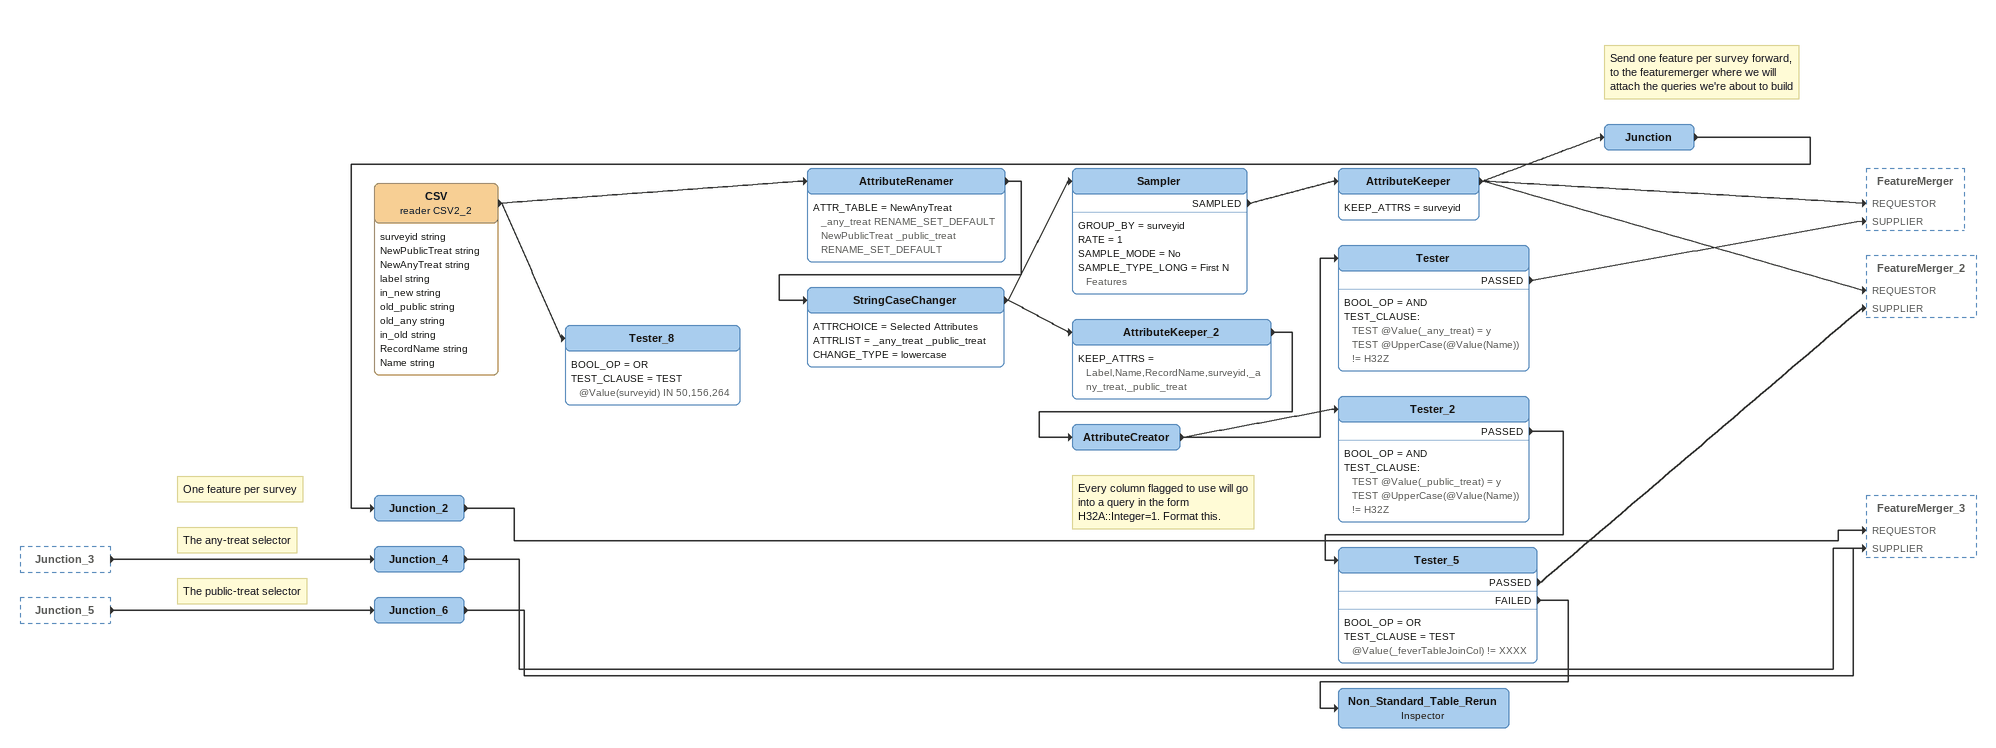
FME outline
Junction_3 [outside]
    -> Junction_4
Junction_5 [outside]
    -> Junction_6
CSV (reader CSV2_2)
    attributes: surveyid string, NewPublicTreat string, NewAnyTreat string, label string, in_new string, old_public string, old_any string, in_old string, RecordName string, Name string
    -> Tester_8
    -> AttributeRenamer
AttributeRenamer
    ATTR_TABLE = NewAnyTreat _any_treat RENAME_SET_DEFAULT  NewPublicTreat _public_treat RENAME_SET_DEFAULT
    -> StringCaseChanger
StringCaseChanger
    ATTRCHOICE = Selected Attributes
    ATTRLIST = _any_treat _public_treat
    CHANGE_TYPE = lowercase
    -> AttributeKeeper_2
    -> Sampler
Sampler
    GROUP_BY = surveyid
    RATE = 1
    SAMPLE_MODE = No
    SAMPLE_TYPE_LONG = First N Features
    SAMPLED -> AttributeKeeper
AttributeKeeper
    KEEP_ATTRS = surveyid
    -> FeatureMerger [REQUESTOR]
    -> FeatureMerger_2 [REQUESTOR]
    -> Junction
Note: Send one feature per survey forward, to the featuremerger where we will attach the queries we're about to build
Junction
    -> Junction_2
Note: One feature per survey
Junction_2
    -> FeatureMerger_3 [REQUESTOR]
AttributeKeeper_2
    KEEP_ATTRS = Label,Name,RecordName,surveyid,_any_treat,_public_treat
    -> AttributeCreator
Note: Every column flagged to use will go into a query in the form H32A::Integer=1. Format this.
AttributeCreator
    -> Tester_2
    -> Tester
Tester
    BOOL_OP = AND
    TEST_CLAUSE:
      TEST @Value(_any_treat) = y
      TEST @UpperCase(@Value(Name)) != H32Z
    PASSED -> FeatureMerger [SUPPLIER]
Note: The any-treat selector
Junction_4
    -> FeatureMerger_3 [SUPPLIER]
Tester_2
    BOOL_OP = AND
    TEST_CLAUSE:
      TEST @Value(_public_treat) = y
      TEST @UpperCase(@Value(Name)) != H32Z
    PASSED -> Tester_5
Tester_5
    BOOL_OP = OR
    TEST_CLAUSE = TEST @Value(_feverTableJoinCol) != XXXX
    PASSED -> FeatureMerger_2 [SUPPLIER]
    FAILED -> Non_Standard_Table_Rerun
Note: The public-treat selector
Junction_6
    -> FeatureMerger_3 [SUPPLIER]
Non_Standard_Table_Rerun: Inspector
Tester_8
    BOOL_OP = OR
    TEST_CLAUSE = TEST @Value(surveyid) IN 50,156,264
